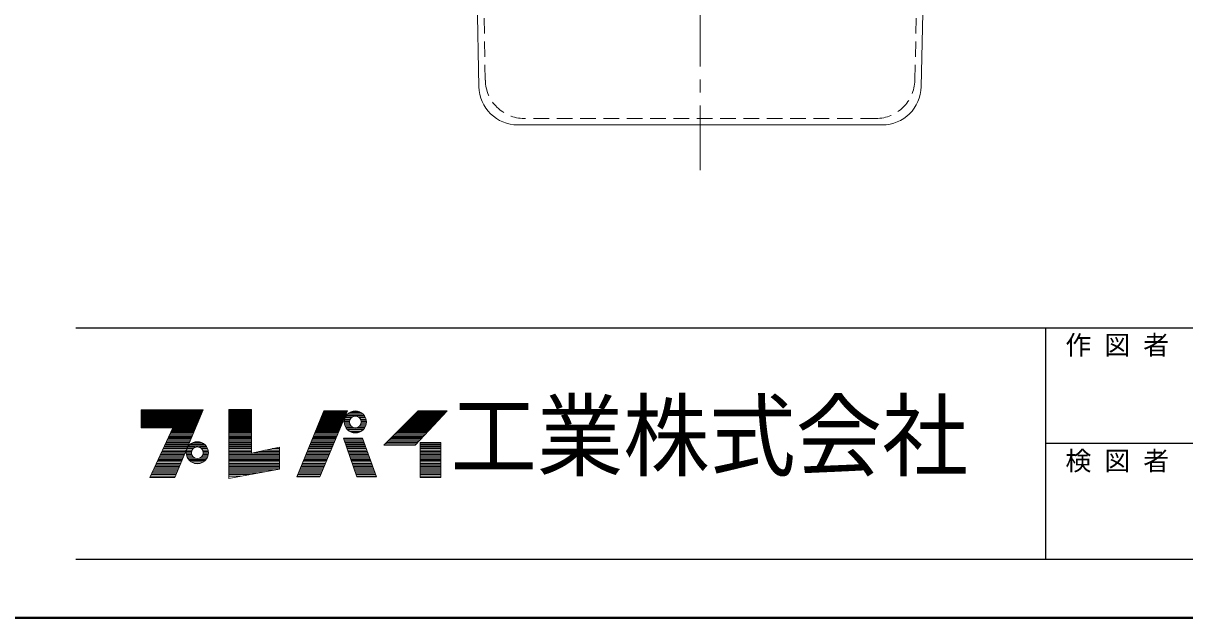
# Model space of a CAD drawing. Units: millimetres at full size, sheet at 1:10; details may follow other scales. Extents: x -2123 to 1927, y -1396 to 1414.
# Drawn here: x -139 to 757, y -1396 to -937 of the extents above; entities that cross this region are included whole.
import ezdxf
from ezdxf.enums import TextEntityAlignment as Align

# ---------------------------------------------------------------- set-up
doc = ezdxf.new("R2010")
doc.units = ezdxf.units.MM
doc.header["$LTSCALE"] = 10
doc.linetypes.add('CHAIN1', pattern=[8, 5, -1, 1, -1])
doc.linetypes.add('DASHED1', pattern=[1.8, 1.2, -0.6])
doc.layers.add('0-0_ﾚｲﾔ1', color=4, linetype='Continuous', lineweight=9)
doc.styles.add('ＭＳ ゴシック', font='')
doc.styles.get('ＭＳ ゴシック').set_extended_font_data('MS Gothic')

msp = doc.modelspace()

# ---------------------------------------------------------------- linework, layer by layer
at = {"layer": '0-0_ﾚｲﾔ1', "linetype": 'CHAIN1'}
msp.add_line((383.24, -1050.87), (383.24, -295.87), dxfattribs=at)
at = {"layer": '0-0_ﾚｲﾔ1', "linetype": 'DASHED1'}
for p, q in [((217.65, -981.47), (208.43, -520.67)), ((548.82, -981.47), (558.04, -520.67)), ((518.78, -1010.87), (247.7, -1010.87))]:
    msp.add_line(p, q, dxfattribs=at)
at = {"layer": '0-0_ﾚｲﾔ1', "color": 7, "lineweight": 18}
for p, q in [((212.75, -986.47), (205.24, -610.87)), ((553.73, -986.47), (561.24, -610.87)), ((523.69, -1015.87), (242.79, -1015.87)), ((-21.54, -1287.73), (0.09, -1235.44)), ((20.04, -1235.23), (20.04, -1288.36)), ((37.47, -1235.23), (20.04, -1235.23)), ((-47.58, -1236.07), (-0.18, -1236.07)), ((-47.58, -1236.49), (-0.35, -1236.49)), ((-47.58, -1237.12), (-0.61, -1237.12)), ((-47.58, -1237.75), (-0.87, -1237.75)), ((-47.58, -1238.38), (-1.13, -1238.38)), ((-47.58, -1239.22), (-1.48, -1239.22)), ((-1.74, -1239.85), (-47.58, -1239.85)), ((-47.58, -1240.48), (-2, -1240.48)), ((-47.58, -1241.11), (-2.26, -1241.11)), ((-47.58, -1241.74), (-2.52, -1241.74)), ((-47.58, -1242.37), (-2.78, -1242.37)), ((-47.58, -1242.79), (-2.95, -1242.79)), ((-47.58, -1243.63), (-3.3, -1243.63)), ((-47.58, -1244.26), (-3.56, -1244.26)), ((20.04, -1236.07), (37.47, -1236.07)), ((20.04, -1236.49), (37.47, -1236.49)), ((20.04, -1237.12), (37.47, -1237.12)), ((20.04, -1237.75), (37.47, -1237.75)), ((20.04, -1238.38), (37.47, -1238.38)), ((20.04, -1239.22), (37.47, -1239.22)), ((20.04, -1239.85), (37.47, -1239.85)), ((20.04, -1240.48), (37.47, -1240.48)), ((20.04, -1241.11), (37.47, -1241.11)), ((20.04, -1241.74), (37.47, -1241.74)), ((20.04, -1242.37), (37.47, -1242.37)), ((20.04, -1242.79), (37.47, -1242.79)), ((20.04, -1243.63), (37.47, -1243.63)), ((20.04, -1244.26), (37.47, -1244.26)), ((93.33, -1236.28), (72.33, -1287.31)), ((90.04, -1244.26), (108.07, -1244.26)), ((90.18, -1287.31), (111.39, -1236.28)), ((90.3, -1243.63), (108.33, -1243.63)), ((90.65, -1242.79), (108.68, -1242.79)), ((90.82, -1242.37), (108.85, -1242.37)), ((91.08, -1241.74), (109.12, -1241.74)), ((91.34, -1241.11), (109.38, -1241.11)), ((91.6, -1240.48), (109.64, -1240.48)), ((91.86, -1239.85), (109.9, -1239.85)), ((92.12, -1239.22), (110.16, -1239.22)), ((92.46, -1238.38), (110.51, -1238.38)), ((92.72, -1237.75), (110.76, -1237.75)), ((92.98, -1237.12), (111.04, -1237.12)), ((93.33, -1236.28), (111.39, -1236.28)), ((109.02, -1244.05), (113.05, -1244.05)), ((109.19, -1243), (113.39, -1243)), ((109.58, -1241.74), (114.26, -1241.74)), ((109.97, -1240.9), (115.39, -1240.9)), ((110.63, -1239.85), (124.32, -1239.85)), ((111.34, -1239.01), (123.61, -1239.01)), ((112.55, -1237.96), (122.4, -1237.96)), ((114.03, -1237.12), (120.92, -1237.12)), ((124.98, -1240.9), (119.56, -1240.9)), ((125.37, -1241.74), (120.69, -1241.74)), ((125.76, -1243), (121.56, -1243)), ((125.93, -1244.05), (121.9, -1244.05)), ((158.01, -1244.26), (180.9, -1244.26)), ((158.64, -1243.63), (181.42, -1243.63)), ((159.48, -1242.79), (182.2, -1242.79)), ((159.9, -1242.37), (182.59, -1242.37)), ((160.53, -1241.74), (183.18, -1241.74)), ((161.16, -1241.11), (183.76, -1241.11)), ((161.79, -1240.48), (184.35, -1240.48)), ((162.42, -1239.85), (184.93, -1239.85)), ((163.05, -1239.22), (185.52, -1239.22)), ((163.68, -1262.74), (188.25, -1236.28)), ((163.89, -1238.38), (186.3, -1238.38)), ((164.52, -1237.75), (186.88, -1237.75)), ((165.15, -1237.12), (187.47, -1237.12)), ((-47.58, -1244.89), (-3.82, -1244.89)), ((-47.58, -1245.52), (-4.08, -1245.52)), ((-47.58, -1246.15), (-4.34, -1246.15)), ((-47.58, -1246.78), (-4.61, -1246.78)), ((-47.58, -1247.41), (-4.87, -1247.41)), ((-47.58, -1248.04), (-5.13, -1248.04)), ((-47.58, -1248.67), (-5.39, -1248.67)), ((-23.22, -1249.51), (-47.58, -1249.51)), ((-40.86, -1287.73), (-23.22, -1249.51)), ((-7.21, -1253.08), (-24.87, -1253.08)), ((-6.95, -1252.45), (-24.58, -1252.45)), ((-6.6, -1251.61), (-24.19, -1251.61)), ((-6.34, -1250.98), (-23.9, -1250.98)), ((-6, -1250.14), (-23.52, -1250.14)), ((-5.73, -1249.51), (-23.22, -1249.51)), ((20.04, -1244.89), (37.47, -1244.89)), ((20.04, -1245.52), (37.47, -1245.52)), ((20.04, -1246.15), (37.47, -1246.15)), ((20.04, -1246.78), (37.47, -1246.78)), ((20.04, -1247.41), (37.47, -1247.41)), ((20.04, -1248.04), (37.47, -1248.04)), ((20.04, -1248.67), (37.47, -1248.67)), ((20.04, -1249.51), (37.47, -1249.51)), ((20.04, -1250.14), (37.47, -1250.14)), ((20.04, -1250.98), (37.47, -1250.98)), ((20.04, -1251.61), (37.47, -1251.61)), ((20.04, -1252.45), (37.47, -1252.45)), ((20.04, -1253.08), (37.47, -1253.08)), ((86.41, -1253.08), (104.4, -1253.08)), ((86.67, -1252.45), (104.66, -1252.45)), ((87.02, -1251.61), (105.01, -1251.61)), ((87.28, -1250.98), (105.28, -1250.98)), ((87.62, -1250.14), (105.62, -1250.14)), ((87.88, -1249.51), (105.89, -1249.51)), ((88.23, -1248.67), (106.24, -1248.67)), ((88.49, -1248.04), (106.5, -1248.04)), ((88.75, -1247.41), (106.76, -1247.41)), ((89, -1246.78), (107.02, -1246.78)), ((89.26, -1246.15), (107.28, -1246.15)), ((89.55, -1245.52), (107.54, -1245.52)), ((89.78, -1244.89), (107.81, -1244.89)), ((108.98, -1244.89), (112.98, -1244.89)), ((109.04, -1245.94), (113.1, -1245.94)), ((109.24, -1246.99), (113.5, -1246.99)), ((109.58, -1248.04), (114.26, -1248.04)), ((110.09, -1249.09), (115.86, -1249.09)), ((110.79, -1250.14), (124.16, -1250.14)), ((111.55, -1250.98), (123.41, -1250.98)), ((113.21, -1252.24), (121.74, -1252.24)), ((115.2, -1253.08), (119.75, -1253.08)), ((124.87, -1249.09), (119.09, -1249.09)), ((125.37, -1248.04), (120.69, -1248.04)), ((125.71, -1246.99), (121.46, -1246.99)), ((125.91, -1245.94), (121.85, -1245.94)), ((121.98, -1244.89), (125.98, -1244.89)), ((149.19, -1253.08), (172.65, -1253.08)), ((149.82, -1252.45), (173.23, -1252.45)), ((150.66, -1251.61), (174.01, -1251.61)), ((151.29, -1250.98), (174.6, -1250.98)), ((152.13, -1250.14), (175.38, -1250.14)), ((152.76, -1249.51), (175.96, -1249.51)), ((153.6, -1248.67), (176.74, -1248.67)), ((154.23, -1248.04), (177.33, -1248.04)), ((154.86, -1247.41), (177.91, -1247.41)), ((155.49, -1246.78), (178.5, -1246.78)), ((156.12, -1246.15), (179.08, -1246.15)), ((156.75, -1245.52), (179.67, -1245.52)), ((157.38, -1244.89), (180.25, -1244.89)), ((-28.85, -1261.69), (-10.77, -1261.69)), ((-10.34, -1260.64), (-28.36, -1260.64)), ((-9.9, -1259.59), (-27.88, -1259.59)), ((-9.56, -1258.75), (-27.49, -1258.75)), ((-27, -1257.7), (-9.12, -1257.7)), ((-8.78, -1256.86), (-26.62, -1256.86)), ((-8.43, -1256.02), (-26.16, -1256.02)), ((-25.74, -1254.97), (-7.99, -1254.97)), ((-7.65, -1254.13), (-25.36, -1254.13)), ((-9.25, -1261.69), (0.6, -1261.69)), ((-7.25, -1260.64), (-1.4, -1260.64)), ((20.04, -1254.13), (37.47, -1254.13)), ((20.04, -1254.97), (37.47, -1254.97)), ((20.04, -1256.02), (37.47, -1256.02)), ((20.04, -1256.86), (37.47, -1256.86)), ((20.04, -1257.7), (37.47, -1257.7)), ((20.04, -1258.75), (37.47, -1258.75)), ((20.04, -1259.59), (37.47, -1259.59)), ((20.04, -1260.64), (37.47, -1260.64)), ((20.04, -1261.69), (37.47, -1261.69)), ((82.87, -1261.69), (100.82, -1261.69)), ((83.3, -1260.64), (101.26, -1260.64)), ((83.73, -1259.59), (101.7, -1259.59)), ((84.09, -1258.75), (102.05, -1258.75)), ((84.51, -1257.7), (102.48, -1257.7)), ((84.86, -1256.86), (102.83, -1256.86)), ((85.2, -1256.02), (103.18, -1256.02)), ((85.63, -1254.97), (103.62, -1254.97)), ((85.98, -1254.13), (103.97, -1254.13)), ((108.31, -1257.7), (123.01, -1257.7)), ((108.67, -1258.75), (123.4, -1258.75)), ((108.97, -1259.59), (123.71, -1259.59)), ((109.33, -1260.64), (124.1, -1260.64)), ((109.69, -1261.69), (124.48, -1261.69)), ((133.86, -1287.1), (122.94, -1257.49)), ((140.58, -1261.69), (164.65, -1261.69)), ((141.63, -1260.64), (165.63, -1260.64)), ((142.68, -1259.59), (166.6, -1259.59)), ((143.52, -1258.75), (167.38, -1258.75)), ((144.57, -1257.7), (168.36, -1257.7)), ((145.41, -1256.86), (169.14, -1256.86)), ((146.25, -1256.02), (169.92, -1256.02)), ((147.3, -1254.97), (170.89, -1254.97)), ((148.14, -1254.13), (171.67, -1254.13)), ((167.46, -1261.69), (183.42, -1261.69)), ((-14.42, -1270.51), (-32.88, -1270.51)), ((-14.07, -1269.67), (-32.53, -1269.67)), ((-13.64, -1268.62), (-32.04, -1268.62)), ((-31.66, -1267.78), (-13.29, -1267.78)), ((-12.86, -1266.73), (-31.17, -1266.73)), ((-12.34, -1265.47), (-30.59, -1265.47)), ((-11.9, -1264.42), (-30.11, -1264.42)), ((-11.55, -1263.58), (-29.72, -1263.58)), ((-11.12, -1262.53), (-29.23, -1262.53)), ((-12.82, -1268.62), (-8.82, -1268.62)), ((-12.78, -1267.78), (-8.75, -1267.78)), ((-12.76, -1269.67), (-8.7, -1269.67)), ((-12.61, -1266.73), (-8.41, -1266.73)), ((-12.61, -1270.51), (-8.41, -1270.51)), ((-12.22, -1265.47), (-7.54, -1265.47)), ((-11.71, -1264.42), (-5.94, -1264.42)), ((-11.17, -1263.58), (2.52, -1263.58)), ((-10.25, -1262.53), (1.61, -1262.53)), ((3.07, -1264.42), (-2.71, -1264.42)), ((3.57, -1265.47), (-1.11, -1265.47)), ((3.96, -1266.73), (-0.24, -1266.73)), ((3.96, -1270.51), (-0.24, -1270.51)), ((4.11, -1269.67), (0.05, -1269.67)), ((4.13, -1267.78), (0.1, -1267.78)), ((0.18, -1268.62), (4.18, -1268.62)), ((20.04, -1262.53), (37.47, -1262.53)), ((20.04, -1263.58), (37.47, -1263.58)), ((20.04, -1264.42), (37.47, -1264.42)), ((20.04, -1265.47), (37.47, -1265.47)), ((20.04, -1266.73), (37.47, -1266.73)), ((20.04, -1267.78), (37.47, -1267.78)), ((20.04, -1268.62), (37.47, -1268.62)), ((20.04, -1269.67), (59.1, -1269.67)), ((20.04, -1270.51), (59.1, -1270.51)), ((59.1, -1268.62), (39.35, -1268.62)), ((59.1, -1267.78), (43.11, -1267.78)), ((59.1, -1266.73), (47.81, -1266.73)), ((59.1, -1265.47), (53.45, -1265.47)), ((79.24, -1270.51), (97.16, -1270.51)), ((79.58, -1269.67), (97.51, -1269.67)), ((80.02, -1268.62), (97.95, -1268.62)), ((80.36, -1267.78), (98.29, -1267.78)), ((80.79, -1266.73), (98.73, -1266.73)), ((81.31, -1265.47), (99.25, -1265.47)), ((81.75, -1264.42), (99.69, -1264.42)), ((82.09, -1263.58), (100.04, -1263.58)), ((82.52, -1262.53), (100.47, -1262.53)), ((109.99, -1262.53), (124.79, -1262.53)), ((110.35, -1263.58), (125.18, -1263.58)), ((110.64, -1264.42), (125.49, -1264.42)), ((111.01, -1265.47), (125.88, -1265.47)), ((111.45, -1266.73), (126.34, -1266.73)), ((111.81, -1267.78), (126.73, -1267.78)), ((112.1, -1268.62), (127.04, -1268.62)), ((112.47, -1269.67), (127.43, -1269.67)), ((112.76, -1270.51), (127.74, -1270.51)), ((139.53, -1262.74), (163.68, -1262.74)), ((167.46, -1262.53), (183.42, -1262.53)), ((167.46, -1263.58), (183.42, -1263.58)), ((167.46, -1264.42), (183.42, -1264.42)), ((167.46, -1265.47), (183.42, -1265.47)), ((167.46, -1266.73), (183.42, -1266.73)), ((167.46, -1267.78), (183.42, -1267.78)), ((167.46, -1268.62), (183.42, -1268.62)), ((167.46, -1269.67), (183.42, -1269.67)), ((167.46, -1270.51), (183.42, -1270.51)), ((-18.24, -1279.75), (-37.18, -1279.75)), ((-17.9, -1278.91), (-36.79, -1278.91)), ((-17.46, -1277.86), (-36.31, -1277.86)), ((-17.03, -1276.81), (-35.82, -1276.81)), ((-16.59, -1275.76), (-35.34, -1275.76)), ((-16.16, -1274.71), (-34.86, -1274.71)), ((-15.81, -1273.87), (-34.47, -1273.87)), ((-15.38, -1272.82), (-33.98, -1272.82)), ((-14.94, -1271.77), (-33.5, -1271.77)), ((-12.22, -1271.77), (-7.54, -1271.77)), ((-11.71, -1272.82), (-5.94, -1272.82)), ((-11.01, -1273.87), (2.36, -1273.87)), ((-10.25, -1274.71), (1.61, -1274.71)), ((-8.94, -1275.76), (0.29, -1275.76)), ((-6.6, -1276.81), (-2.05, -1276.81)), ((3.07, -1272.82), (-2.71, -1272.82)), ((3.57, -1271.77), (-1.11, -1271.77)), ((20.04, -1271.77), (59.1, -1271.77)), ((20.04, -1272.82), (59.1, -1272.82)), ((20.04, -1273.87), (59.1, -1273.87)), ((20.04, -1274.71), (59.1, -1274.71)), ((20.04, -1275.76), (59.1, -1275.76)), ((20.04, -1276.81), (59.1, -1276.81)), ((20.04, -1277.86), (59.1, -1277.86)), ((20.04, -1278.91), (59.1, -1278.91)), ((20.04, -1279.75), (59.1, -1279.75)), ((75.44, -1279.75), (93.32, -1279.75)), ((75.78, -1278.91), (93.67, -1278.91)), ((76.21, -1277.86), (94.1, -1277.86)), ((76.65, -1276.81), (94.54, -1276.81)), ((77.08, -1275.76), (94.98, -1275.76)), ((77.51, -1274.71), (95.41, -1274.71)), ((77.86, -1273.87), (95.76, -1273.87)), ((78.29, -1272.82), (96.2, -1272.82)), ((78.72, -1271.77), (96.63, -1271.77)), ((113.2, -1271.77), (128.2, -1271.77)), ((113.56, -1272.82), (128.59, -1272.82)), ((113.91, -1273.87), (128.98, -1273.87)), ((114.22, -1274.71), (129.29, -1274.71)), ((114.58, -1275.76), (129.67, -1275.76)), ((114.95, -1276.81), (130.06, -1276.81)), ((115.31, -1277.86), (130.45, -1277.86)), ((115.68, -1278.91), (130.83, -1278.91)), ((115.97, -1279.75), (131.14, -1279.75)), ((167.46, -1271.77), (183.42, -1271.77)), ((167.46, -1272.82), (183.42, -1272.82)), ((167.46, -1273.87), (183.42, -1273.87)), ((167.46, -1274.71), (183.42, -1274.71)), ((167.46, -1275.76), (183.42, -1275.76)), ((167.46, -1276.81), (183.42, -1276.81)), ((167.46, -1277.86), (183.42, -1277.86)), ((167.46, -1278.91), (183.42, -1278.91)), ((167.46, -1279.75), (183.42, -1279.75)), ((-40.86, -1287.73), (-21.54, -1287.73)), ((-21.11, -1286.68), (-40.38, -1286.68)), ((-20.59, -1285.42), (-39.8, -1285.42)), ((-20.15, -1284.37), (-39.31, -1284.37)), ((-19.72, -1283.32), (-38.83, -1283.32)), ((-19.2, -1282.06), (-38.25, -1282.06)), ((-18.76, -1281.01), (-37.76, -1281.01)), ((20.04, -1281.01), (59.1, -1281.01)), ((20.04, -1282.06), (54.5, -1282.06)), ((20.04, -1283.32), (47.61, -1283.32)), ((20.04, -1284.37), (41.86, -1284.37)), ((20.04, -1285.42), (36.12, -1285.42)), ((20.04, -1286.68), (29.23, -1286.68)), ((90.18, -1287.31), (72.33, -1287.31)), ((72.58, -1286.68), (90.44, -1286.68)), ((73.1, -1285.42), (90.96, -1285.42)), ((73.54, -1284.37), (91.4, -1284.37)), ((73.97, -1283.32), (91.83, -1283.32)), ((74.49, -1282.06), (92.36, -1282.06)), ((74.92, -1281.01), (92.79, -1281.01)), ((116.41, -1281.01), (131.61, -1281.01)), ((116.85, -1282.06), (132, -1282.06)), ((117.21, -1283.32), (132.46, -1283.32)), ((117.58, -1284.37), (132.85, -1284.37)), ((117.94, -1285.42), (133.24, -1285.42)), ((118.38, -1286.68), (133.7, -1286.68)), ((118.53, -1287.1), (133.86, -1287.1)), ((167.46, -1281.01), (183.42, -1281.01)), ((167.46, -1282.06), (183.42, -1282.06)), ((167.46, -1283.32), (183.42, -1283.32)), ((167.46, -1284.37), (183.42, -1284.37)), ((167.46, -1285.42), (183.42, -1285.42)), ((167.46, -1286.68), (183.42, -1286.68))]:
    msp.add_line(p, q, dxfattribs=at)
at = {"layer": '0-0_ﾚｲﾔ1', "color": 6, "lineweight": 25}
for p, q in [((-98.01, -1172.3), (1881.99, -1172.3)), ((649.84, -1350.87), (649.84, -1172.3)), ((1881.99, -1261.58), (649.84, -1261.58)), ((1881.99, -1350.87), (-98.01, -1350.87))]:
    msp.add_line(p, q, dxfattribs=at)
at = {"layer": '0-0_ﾚｲﾔ1', "color": 1, "lineweight": 40}
msp.add_line((1926.99, -1395.87), (-2123.01, -1395.87), dxfattribs=at)
at = {"layer": '0-0_ﾚｲﾔ1', "color": 7, "lineweight": 18}
for points in [[(-47.58, -1249.51), (-47.58, -1235.44), (0.09, -1235.44)], [(20.04, -1288.36), (59.1, -1281.22), (59.1, -1264.21), (37.47, -1269.04), (37.47, -1235.23)], [(139.53, -1262.74), (165.99, -1236.28), (188.25, -1236.28)], [(118.53, -1287.1), (108.24, -1257.49), (122.94, -1257.49)]]:
    msp.add_lwpolyline(points, dxfattribs=at)
msp.add_lwpolyline([(167.46, -1260.64), (167.46, -1287.73), (183.42, -1287.73), (183.42, -1260.64)], close=True, dxfattribs=at)
for centre, radius in [((117.48, -1244.89), 8.5), ((117.48, -1244.89), 4.5), ((-4.32, -1268.62), 8.5), ((-4.32, -1268.62), 4.5)]:
    msp.add_circle(centre, radius, dxfattribs=at)
at = {"layer": '0-0_ﾚｲﾔ1', "linetype": 'DASHED1'}
for centre, start, end in [((247.7, -980.87), 181.04163, 270), ((518.78, -980.87), 270, 358.95837)]:
    msp.add_arc(centre, 30, start, end, dxfattribs=at)
at = {"layer": '0-0_ﾚｲﾔ1', "color": 7, "lineweight": 18}
for centre, start, end in [((242.79, -985.87), 181.04163, 270), ((523.69, -985.87), 270, 358.95837)]:
    msp.add_arc(centre, 30, start, end, dxfattribs=at)

# ---------------------------------------------------------------- texts
at = {"layer": '0-0_ﾚｲﾔ1', "color": 7, "style": 'ＭＳ ゴシック'}
for s, p in [('作 図 者', (664.84, -1197.3)), ('検 図 者', (664.84, -1286.58))]:
    msp.add_text(s, height=14.66, dxfattribs=at).set_placement(p, align=Align.BOTTOM_LEFT)
at = {"layer": '0-0_ﾚｲﾔ1', "color": 7, "style": 'ＭＳ ゴシック', "width": 0.95}
msp.add_text('工業株式会社', height=51.32, dxfattribs=at).set_placement((190.92, -1296.58), align=Align.BOTTOM_LEFT)

doc.saveas('drawing.dxf')
